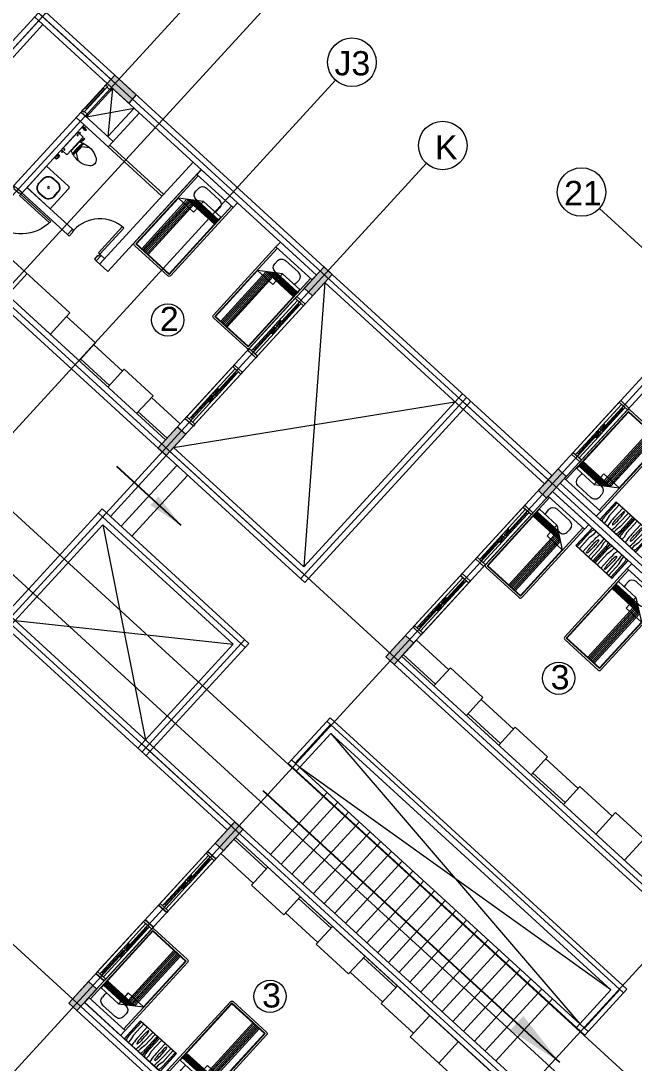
# Model space of a CAD drawing. Header units: metres. Extents: x 750 to 3116, y -341 to 1465.
# Drawn here: x 1629.59 to 1642.23, y 1074.8 to 1096.29 of the extents above; entities that cross this region are included whole.
import ezdxf
from ezdxf.enums import TextEntityAlignment as Align

# ---------------------------------------------------------------- set-up
doc = ezdxf.new("R2010")
doc.units = ezdxf.units.M
doc.linetypes.add('ACAD_ISO02W100', pattern=[15, 12, -3])
for name, color, linetype, lineweight in [('A-Door', 254, 'Continuous', 5), ('Bathroom Door', 252, 'Continuous', 5), ('Bathroom fur', 252, 'Continuous', 5), ('Centre Line', 7, 'Continuous', 13), ('Column', 50, 'Continuous', 20), ('Cutout', 153, 'Continuous', 5), ('Door', 253, 'Continuous', 5), ('Furniture', 44, 'Continuous', 5), ('GUIDE LINE', 7, 'Continuous', 5), ('Hatch', 251, 'Continuous', 5), ('Hidden line', 251, 'Continuous', 5), ('Inverted beam', 252, 'Continuous', 5), ('Railing', 190, 'Continuous', 5), ('Stiarcase', 180, 'Continuous', 5), ('Wall ext', 20, 'Continuous', 18), ('WINDOW', 33, 'Continuous', 5)]:
    doc.layers.add(name, color=color, linetype=linetype, lineweight=lineweight)
doc.layers.add('Text', color=7, linetype='Continuous')
doc.styles.get("Standard").update_dxf_attribs({"font": 'arial.ttf'})
doc.styles.add('TEXT-DET', font='simplex.shx', dxfattribs={"width": 0.7})
doc.dimstyles.new('ISO-25', dxfattribs={"dimtxt": 2, "dimasz": 2, "dimexe": 1.25, "dimexo": 0.625, "dimgap": 1.5, "dimtad": 1, "dimtxsty": 'Standard', "dimblk": 'DOT', "dimcen": 1.5, "dimadec": 0, "dimazin": 0, "dimtfac": 1, "dimtmove": 0, "dimatfit": 3, "dimfxl": 0, "dimarcsym": 0})

# ---------------------------------------------------------------- blocks, each defined once
blk = doc.blocks.new('Water Closet')
at = {"layer": 'Bathroom fur', "linetype": 'ByBlock'}
for p, q in [((1886.217, 447.662), (1886.217, 447.713)), ((1886.239, 447.713), (1886.217, 447.713)), ((1886.239, 447.608), (1886.239, 447.713)), ((1886.264, 447.23), (1886.264, 447.703)), ((1886.407, 447.713), (1886.274, 447.713)), ((1886.39, 447.724), (1886.365, 447.724)), ((1886.365, 447.724), (1886.365, 447.715)), ((1886.39, 447.715), (1886.365, 447.715)), ((1886.387, 447.744), (1886.368, 447.744)), ((1886.368, 447.744), (1886.368, 447.724)), ((1886.387, 447.744), (1886.387, 447.724)), ((1886.39, 447.724), (1886.39, 447.715)), ((1886.416, 447.23), (1886.416, 447.703)), ((1886.152, 447.554), (1886.027, 447.644)), ((1886.152, 447.379), (1886.152, 447.554)), ((1886.217, 447.662), (1886.232, 447.625)), ((1886.232, 447.625), (1886.239, 447.625)), ((1886.239, 447.666), (1886.264, 447.666)), ((1886.239, 447.608), (1886.264, 447.608)), ((1886.256, 447.343), (1886.256, 447.59)), ((1886.152, 447.379), (1886.027, 447.288)), ((1886.407, 447.22), (1886.274, 447.22)), ((1886.365, 447.208), (1886.365, 447.218)), ((1886.39, 447.218), (1886.365, 447.218)), ((1886.39, 447.208), (1886.365, 447.208)), ((1886.368, 447.189), (1886.368, 447.208)), ((1886.387, 447.189), (1886.368, 447.189)), ((1886.387, 447.189), (1886.387, 447.208)), ((1886.39, 447.208), (1886.39, 447.218))]:
    blk.add_line(p, q, dxfattribs=at)
at = {"layer": 'Bathroom fur', "linetype": 'Continuous', "lineweight": -3}
for p, q in [((1886.331, 447.871), (1886.35, 447.871)), ((1886.331, 447.851), (1886.35, 447.851)), ((1886.364, 447.861), (1886.346, 447.861)), ((1886.364, 447.861), (1886.349, 447.87)), ((1886.364, 447.861), (1886.349, 447.853)), ((1886.364, 447.861), (1886.355, 447.877)), ((1886.364, 447.861), (1886.355, 447.846)), ((1886.364, 447.861), (1886.364, 447.879)), ((1886.364, 447.861), (1886.364, 447.879)), ((1886.364, 447.861), (1886.364, 447.879)), ((1886.364, 447.861), (1886.364, 447.879)), ((1886.364, 447.861), (1886.364, 447.879)), ((1886.364, 447.861), (1886.364, 447.879)), ((1886.364, 447.861), (1886.364, 447.879)), ((1886.364, 447.861), (1886.364, 447.879)), ((1886.364, 447.861), (1886.364, 447.879)), ((1886.364, 447.861), (1886.364, 447.879)), ((1886.364, 447.861), (1886.364, 447.879)), ((1886.364, 447.861), (1886.364, 447.879)), ((1886.364, 447.861), (1886.373, 447.877)), ((1886.364, 447.861), (1886.379, 447.87)), ((1886.364, 447.861), (1886.381, 447.861)), ((1886.364, 447.861), (1886.379, 447.853)), ((1886.364, 447.861), (1886.373, 447.846)), ((1886.364, 447.861), (1886.364, 447.844)), ((1886.378, 447.871), (1886.416, 447.871)), ((1886.378, 447.851), (1886.416, 447.851)), ((1886.416, 447.851), (1886.416, 447.871))]:
    blk.add_line(p, q, dxfattribs=at)
at = {"layer": 'Bathroom fur'}
for p, q in [((1886.356, 447.031), (1886.356, 447.081)), ((1886.366, 447.031), (1886.366, 447.081)), ((1886.416, 447.106), (1886.381, 447.106)), ((1886.416, 447.096), (1886.381, 447.096)), ((1886.416, 447.016), (1886.381, 447.016)), ((1886.416, 447.006), (1886.381, 447.006))]:
    blk.add_line(p, q, dxfattribs=at)
at = {"layer": 'Bathroom fur', "linetype": 'Continuous', "lineweight": -3}
blk.add_circle((1886.364, 447.861), 0.0175, dxfattribs=at)
at = {"layer": 'Bathroom fur', "linetype": 'ByBlock'}
for centre in [(1886.378, 447.669), (1886.378, 447.264)]:
    blk.add_circle(centre, 0.0123, dxfattribs=at)
for centre, radius, start, end in [((1886.274, 447.703), 0.00987, 90, 180), ((1886.407, 447.703), 0.00987, 0, 90), ((1885.835, 447.467), 0.119, 126.3794, 233.6206), ((1886.035, 447.208), 0.446, 109.2942, 127.2549), ((1886.017, 447.095), 0.55, 64.2321, 103.6755), ((1884.672, 447.479), 1.501, 353.4552, 5.5271), ((1885.552, 447.472), 0.65, 345.9276, 13.0204), ((1886.041, 447.728), 0.451, 232.2382, 250.1051), ((1886.017, 447.838), 0.55, 256.3245, 295.7679), ((1886.274, 447.23), 0.00987, 180, 270), ((1886.407, 447.23), 0.00987, 270, 0)]:
    blk.add_arc(centre, radius, start, end, dxfattribs=at)
at = {"layer": 'Bathroom fur', "linetype": 'Continuous', "lineweight": -3}
blk.add_arc((1886.331, 447.861), 0.01, 90.002, 270, dxfattribs=at)
at = {"layer": 'Bathroom fur'}
for centre, radius, start, end in [((1886.381, 447.081), 0.025, 90, 180), ((1886.381, 447.031), 0.025, 180, 270), ((1886.381, 447.081), 0.015, 90, 180), ((1886.381, 447.031), 0.015, 180, 270)]:
    blk.add_arc(centre, radius, start, end, dxfattribs=at)
at = {"layer": 'Bathroom fur', "style": 'TEXT-DET', "width": 0.6}
blk.add_text('1', height=0.06, dxfattribs=at).set_placement((1886.394, 447.07), align=Align.MIDDLE)
blk = doc.blocks.new('Nightstand')
at = {"layer": 'Furniture'}
for p, q in [((1879.838, 464.54), (1879.838, 464.04)), ((1880.338, 464.54), (1879.838, 464.54)), ((1879.843, 464.535), (1879.843, 464.045)), ((1880.333, 464.535), (1879.843, 464.535)), ((1879.869, 464.442), (1879.871, 464.467)), ((1879.869, 464.045), (1879.869, 464.442)), ((1879.929, 464.358), (1879.951, 464.469)), ((1879.951, 464.469), (1879.951, 464.535)), ((1880.074, 464.444), (1880.068, 464.44)), ((1880.08, 464.44), (1880.074, 464.444)), ((1880.226, 464.469), (1880.226, 464.535)), ((1880.248, 464.358), (1880.226, 464.469)), ((1880.308, 464.442), (1880.305, 464.467)), ((1880.308, 464.045), (1880.308, 464.442)), ((1880.333, 464.045), (1880.333, 464.535)), ((1880.338, 464.04), (1880.338, 464.54)), ((1879.929, 464.045), (1879.929, 464.358)), ((1879.997, 464.32), (1879.991, 464.045)), ((1880.147, 464.32), (1880.147, 464.045)), ((1880.248, 464.045), (1880.248, 464.358)), ((1879.838, 464.04), (1880.338, 464.04)), ((1879.843, 464.045), (1880.333, 464.045)), ((1880.068, 464.081), (1880.074, 464.077)), ((1880.074, 464.077), (1880.08, 464.081))]:
    blk.add_line(p, q, dxfattribs=at)
for centre, radius, start, end in [((1880.021, 464.452), 0.15, 146.5657, 174.2856), ((1881.576, 464.32), 1.578, 174.0179, 180), ((1880.825, 464.399), 0.823, 170.5074, 174.0179), ((1880.197, 464.382), 0.142, 155.8434, 169.4757), ((1879.951, 464.382), 0.142, 10.5243, 24.1566), ((1879.315, 464.399), 0.828, 5.9821, 9.4446), ((1878.564, 464.32), 1.583, 0, 5.9821), ((1880.156, 464.452), 0.15, 5.7144, 33.4343), ((1880.715, 464.32), 0.664, 175.5997, 180), ((1880.715, 464.32), 0.664, 180, 184.4003), ((1880.395, 464.345), 0.343, 169.4757, 175.5997), ((1886.298, 464.381), 6.246, 181.0259, 182.4606), ((1879.753, 464.345), 0.343, 4.4003, 10.5243), ((1873.85, 464.381), 6.246, 357.5394, 358.9741), ((1879.433, 464.32), 0.664, 0, 4.4003), ((1879.433, 464.32), 0.664, 355.5997, 0), ((1880.197, 464.139), 0.142, 190.5243, 204.1566), ((1879.951, 464.139), 0.142, 335.8434, 349.4757)]:
    blk.add_arc(centre, radius, start, end, dxfattribs=at)
blk = doc.blocks.new('Bed')
at = {"layer": 'Furniture', "linetype": 'Continuous'}
for p, q in [((1878.327, 465.952), (1879.337, 465.952)), ((1878.327, 465.817), (1878.327, 465.952)), ((1879.337, 465.952), (1879.337, 465.817)), ((1879.337, 465.817), (1878.327, 465.817)), ((1878.327, 463.909), (1878.327, 465.817)), ((1878.367, 463.909), (1878.367, 465.817)), ((1878.642, 465.742), (1879.002, 465.742)), ((1879.297, 465.817), (1879.297, 463.909)), ((1879.337, 465.817), (1879.337, 463.909)), ((1878.525, 465.544), (1878.525, 465.624)), ((1879.12, 465.624), (1879.12, 465.544)), ((1878.377, 465.499), (1878.862, 465.499)), ((1878.377, 463.919), (1878.377, 465.499)), ((1878.962, 465.429), (1878.377, 465.429)), ((1878.992, 465.407), (1878.377, 465.407)), ((1879.022, 465.386), (1878.377, 465.386)), ((1879.052, 465.365), (1878.377, 465.365)), ((1879.082, 465.344), (1878.377, 465.344)), ((1879.112, 465.323), (1878.377, 465.323)), ((1879.142, 465.302), (1878.377, 465.302)), ((1878.862, 465.499), (1879.287, 465.199)), ((1878.862, 465.199), (1878.862, 465.499)), ((1878.962, 463.919), (1878.962, 465.429)), ((1879.002, 465.427), (1878.965, 465.427)), ((1878.992, 463.919), (1878.992, 465.407)), ((1879.022, 463.919), (1879.022, 465.386)), ((1879.052, 463.919), (1879.052, 465.365)), ((1879.082, 463.919), (1879.082, 465.344)), ((1879.112, 463.919), (1879.112, 465.323)), ((1879.142, 463.919), (1879.142, 465.302)), ((1879.287, 465.199), (1878.862, 465.199)), ((1879.287, 465.199), (1879.287, 463.919)), ((1879.297, 463.909), (1878.367, 463.909)), ((1879.297, 463.869), (1878.367, 463.869)), ((1879.287, 463.919), (1878.377, 463.919))]:
    blk.add_line(p, q, dxfattribs=at)
for centre, radius, start, end in [((1878.642, 465.624), 0.117, 90, 180), ((1879.002, 465.624), 0.117, 360, 90), ((1878.642, 465.544), 0.117, 180.0006, 202.5189), ((1879.002, 465.544), 0.117, 270, 0), ((1878.367, 463.909), 0.04, 180, 270), ((1879.297, 463.909), 0.04, 270, 0)]:
    blk.add_arc(centre, radius, start, end, dxfattribs=at)
blk = doc.blocks.new('Wash bashin')
at = {"layer": 'Bathroom fur', "ltscale": 0.35}
for p, q in [((1884.067, 437.333), (1884.067, 437.883)), ((1884.117, 437.933), (1884.717, 437.933)), ((1884.717, 437.333), (1884.717, 437.933)), ((1884.067, 437.333), (1884.717, 437.333))]:
    blk.add_line(p, q, dxfattribs=at)
at = {"layer": 'Bathroom fur'}
for p, q in [((1884.327, 437.838), (1884.447, 437.838)), ((1884.327, 437.83), (1884.447, 437.83)), ((1884.177, 437.568), (1884.177, 437.688)), ((1884.185, 437.568), (1884.185, 437.688)), ((1884.589, 437.688), (1884.589, 437.568)), ((1884.597, 437.688), (1884.597, 437.568)), ((1884.447, 437.426), (1884.327, 437.426)), ((1884.447, 437.418), (1884.327, 437.418))]:
    blk.add_line(p, q, dxfattribs=at)
blk.add_circle((1884.392, 437.633), 0.0225, dxfattribs=at)
at = {"layer": 'Bathroom fur', "ltscale": 0.35}
blk.add_arc((1884.117, 437.883), 0.05, 90, 180, dxfattribs=at)
at = {"layer": 'Bathroom fur'}
for centre, radius, start, end in [((1884.327, 437.688), 0.15, 90, 180), ((1884.327, 437.688), 0.142, 90, 180), ((1884.447, 437.688), 0.15, 0, 90), ((1884.447, 437.688), 0.142, 0, 90), ((1884.327, 437.568), 0.15, 180, 270), ((1884.327, 437.568), 0.142, 180, 270), ((1884.447, 437.568), 0.15, 270, 0), ((1884.447, 437.568), 0.142, 270, 0)]:
    blk.add_arc(centre, radius, start, end, dxfattribs=at)
blk = doc.blocks.new('Door 900')
at = {"layer": 'A-Door'}
for points in [[(29934124, 12198491), (29934164, 12198491), (29934164, 12198476), (29934239, 12198476), (29934314, 12198476), (29934314, 12198491), (29934354, 12198491), (29934354, 12198524), (29934239, 12198524), (29934124, 12198524)], [(29934164, 12197672), (29934314, 12197672), (29934314, 12197658), (29934354, 12197658), (29934354, 12197624), (29934239, 12197624), (29934124, 12197624), (29934124, 12197658), (29934164, 12197658)]]:
    blk.add_lwpolyline(points, close=True, dxfattribs=at)
blk.add_lwpolyline([(29935187, 12197658), (29934354, 12197658), (29934354, 12197698), (29935185, 12197698)], dxfattribs=at)
blk.add_arc((29934327, 12197631), 860, 1.7769, 88.2024, dxfattribs=at)
blk = doc.blocks.new('Door1')
at = {"layer": 'Bathroom Door'}
for p, q in [((1900.586, 444.886), (1899.856, 444.886)), ((1900.586, 444.846), (1899.857, 444.846))]:
    blk.add_line(p, q, dxfattribs=at)
for points in [[(1900.736, 444.921), (1900.586, 444.921), (1900.586, 444.886), (1900.636, 444.886), (1900.636, 444.871), (1900.736, 444.871), (1900.736, 444.921)], [(1900.586, 444.886), (1900.586, 444.846)], [(1900.736, 444.121), (1900.586, 444.121), (1900.586, 444.156), (1900.636, 444.156), (1900.636, 444.171), (1900.736, 444.171), (1900.736, 444.121)]]:
    blk.add_lwpolyline(points, dxfattribs=at)
blk.add_arc((1900.586, 444.886), 0.73, 180, 270, dxfattribs=at)
blk = doc.blocks.new('WINODO1')
at = {"layer": 'WINDOW', "linetype": 'Continuous'}
for p, q in [((2471212540, 936769700), (2471212491, 936769700)), ((2471212491, 936769700), (2471212491, 936769470)), ((2471212540, 936769700), (2471212540, 936769470)), ((2471213991, 936769700), (2471213943, 936769700)), ((2471213943, 936769700), (2471213943, 936769470)), ((2471213991, 936769700), (2471213991, 936769470)), ((2471212540, 936769470), (2471212491, 936769470)), ((2471213991, 936769470), (2471213943, 936769470))]:
    blk.add_line(p, q, dxfattribs=at)
at = {"layer": 'WINDOW'}
for p, q in [((2471212540, 936769700), (2471213943, 936769700)), ((2471212588, 936769633), (2471213217, 936769633)), ((2471213241, 936769633), (2471213943, 936769633)), ((2471213290, 936769609), (2471213394, 936769609)), ((2471213241, 936769537), (2471212540, 936769537)), ((2471212540, 936769470), (2471213943, 936769470)), ((2471212588, 936769585), (2471213217, 936769585)), ((2471213193, 936769561), (2471213089, 936769561)), ((2471213266, 936769585), (2471213895, 936769585)), ((2471213266, 936769537), (2471213895, 936769537))]:
    blk.add_line(p, q, dxfattribs=at)
at = {"layer": 'WINDOW', "color": 4}
blk.add_line((2471212588, 936769609), (2471213217, 936769609), dxfattribs=at)
at = {"layer": 'WINDOW', "color": 4, "true_color": 0x1fffff}
blk.add_line((2471213266, 936769561), (2471213895, 936769561), dxfattribs=at)
at = {"layer": 'WINDOW'}
for points in [[(2471212540, 936769585), (2471212588, 936769585), (2471212588, 936769633), (2471212540, 936769633)], [(2471213217, 936769585), (2471213266, 936769585), (2471213266, 936769633), (2471213217, 936769633)], [(2471213406, 936769609), (2471213394, 936769616), (2471213394, 936769602)], [(2471213076, 936769561), (2471213089, 936769568), (2471213089, 936769554)], [(2471213217, 936769537), (2471213266, 936769537), (2471213266, 936769585), (2471213217, 936769585)], [(2471213895, 936769537), (2471213943, 936769537), (2471213943, 936769585), (2471213895, 936769585)]]:
    blk.add_lwpolyline(points, close=True, dxfattribs=at)
blk = doc.blocks.new('_Dot')
at = {"color": 0, "linetype": 'ByBlock', "lineweight": -2}
blk.add_line((-0.5, 0), (-1, 0), dxfattribs=at)
at = {"color": 0, "linetype": 'ByBlock', "const_width": 0.5}
blk.add_lwpolyline([(-0.25, 0, 1), (0.25, 0, 1)], format="xyb", close=True, dxfattribs=at)
blk = doc.blocks.new('700mm Door')
at = {"layer": 'Door'}
for points in [[(11493508.327, 4446107.926), (11493508.287, 4446107.926), (11493508.287, 4446107.776), (11493508.344, 4446107.776), (11493508.344, 4446107.868), (11493508.344, 4446107.88), (11493508.327, 4446107.88)], [(11493508.327, 4446107.88), (11493508.413, 4446107.88), (11493508.413, 4446107.926), (11493508.327, 4446107.926)], [(11493508.413, 4446107.891), (11493508.961, 4446107.891), (11493508.961, 4446107.914), (11493508.413, 4446107.914)], [(11493509.047, 4446107.88), (11493508.961, 4446107.88), (11493508.961, 4446107.926), (11493509.047, 4446107.926)], [(11493509.047, 4446107.926), (11493509.047, 4446107.88), (11493509.03, 4446107.88), (11493509.03, 4446107.868), (11493509.03, 4446107.776), (11493509.087, 4446107.776), (11493509.087, 4446107.926)]]:
    blk.add_lwpolyline(points, close=True, dxfattribs=at)
at = {"layer": 'Door', "color": 1}
blk.add_lwpolyline([(11493508.413, 4446107.88), (11493508.961, 4446107.88), (11493508.961, 4446107.926), (11493508.413, 4446107.926)], close=True, dxfattribs=at)

msp = doc.modelspace()

# ---------------------------------------------------------------- hatches: boundary and pattern name
at = {"layer": 'Hatch', "transparency": 33554687}
h = msp.add_hatch(color=256, dxfattribs=at)
h.dxf.hatch_style = 1
h.paths.add_polyline_path([(1646.175, 1069.127), (1646.005, 1069.283), (1645.846, 1069.109), (1645.755, 1069.01), (1645.6, 1068.84), (1645.769, 1068.685)])
h.paths.add_polyline_path([(1649.318, 1072.559), (1649.149, 1072.715), (1648.743, 1072.272), (1648.913, 1072.117)])
h.paths.add_polyline_path([(1652.587, 1076.128), (1652.417, 1076.283), (1652.384, 1076.246), (1652.292, 1076.147), (1652.012, 1075.841), (1652.182, 1075.685)])
h.paths.add_polyline_path([(1655.856, 1079.696), (1655.686, 1079.852), (1655.281, 1079.409), (1655.45, 1079.254)])
h.paths.add_polyline_path([(1659.124, 1083.265), (1658.955, 1083.42), (1658.549, 1082.978), (1658.719, 1082.823)])
h.paths.add_polyline_path([(1661.826, 1087.102), (1661.67, 1086.933), (1662.113, 1086.527), (1662.268, 1086.697)])
h.paths.add_polyline_path([(1657.785, 1090.804), (1657.629, 1090.634), (1658.072, 1090.229), (1658.227, 1090.399)])
h.paths.add_polyline_path([(1654.516, 1087.235), (1654.361, 1087.066), (1654.471, 1086.964), (1654.803, 1086.66), (1654.958, 1086.83)])
h.paths.add_polyline_path([(1652.746, 1088.856), (1652.591, 1088.687), (1653.033, 1088.281), (1653.189, 1088.451)])
h.paths.add_polyline_path([(1651.542, 1083.648), (1651.372, 1083.803), (1650.967, 1083.361), (1651.137, 1083.205)])
h.paths.add_polyline_path([(1650.045, 1085.019), (1649.875, 1085.174), (1649.47, 1084.732), (1649.64, 1084.577)])
h.paths.add_polyline_path([(1647.979, 1080.098), (1647.823, 1079.929), (1647.934, 1079.827), (1648.266, 1079.523), (1648.421, 1079.693)])
h.paths.add_polyline_path([(1646.541, 1081.415), (1646.209, 1081.719), (1646.053, 1081.55), (1646.496, 1081.144), (1646.651, 1081.314)])
h.paths.add_polyline_path([(1645.004, 1076.511), (1644.835, 1076.666), (1644.43, 1076.224), (1644.599, 1076.068)])
h.paths.add_polyline_path([(1643.632, 1078.018), (1643.463, 1078.174), (1643.058, 1077.731), (1643.227, 1077.576)])
h.paths.add_polyline_path([(1641.441, 1072.961), (1641.286, 1072.792), (1641.728, 1072.386), (1641.884, 1072.556)])
h.paths.add_polyline_path([(1640.114, 1074.177), (1639.944, 1074.332), (1639.539, 1073.89), (1639.709, 1073.734)])
h.paths.add_polyline_path([(1636.735, 1070.71), (1636.403, 1071.014), (1636.247, 1070.844), (1636.69, 1070.439), (1636.845, 1070.608)])
h.paths.add_polyline_path([(1631.152, 1076.325), (1630.982, 1076.481), (1630.577, 1076.038), (1630.746, 1075.883)])
h.paths.add_polyline_path([(1634.17, 1079.621), (1634.001, 1079.776), (1633.595, 1079.334), (1633.765, 1079.179)])
h.paths.add_polyline_path([(1637.689, 1083.462), (1637.519, 1083.618), (1637.114, 1083.175), (1637.284, 1083.02)])
h.paths.add_polyline_path([(1640.833, 1086.895), (1640.663, 1087.05), (1640.258, 1086.607), (1640.427, 1086.452), (1640.461, 1086.489), (1640.552, 1086.589)])
h.paths.add_polyline_path([(1644.101, 1090.463), (1643.932, 1090.618), (1643.527, 1090.176), (1643.696, 1090.021)])
h.paths.add_polyline_path([(1646.999, 1093.626), (1647.09, 1093.726), (1647.245, 1093.895), (1647.076, 1094.051), (1646.67, 1093.608), (1646.84, 1093.453)])
h.paths.add_polyline_path([(1636.008, 1091.063), (1635.839, 1091.218), (1635.433, 1090.776), (1635.603, 1090.62)])
h.paths.add_polyline_path([(1631.525, 1095.17), (1631.369, 1095), (1631.48, 1094.899), (1631.812, 1094.595), (1631.967, 1094.764)])
h.paths.add_polyline_path([(1628.676, 1091.718), (1628.506, 1091.874), (1628.101, 1091.431), (1628.27, 1091.276)])
h.paths.add_polyline_path([(1632.989, 1087.767), (1632.82, 1087.922), (1632.415, 1087.48), (1632.584, 1087.325)])
h.paths.add_polyline_path([(1629.471, 1083.926), (1629.301, 1084.081), (1628.896, 1083.639), (1629.066, 1083.483)])
h.paths.add_polyline_path([(1624.987, 1088.032), (1624.832, 1087.863), (1625.274, 1087.458), (1625.43, 1087.627)])
h.paths.add_polyline_path([(1626.327, 1080.494), (1626.157, 1080.649), (1626.124, 1080.612), (1626.032, 1080.513), (1625.752, 1080.207), (1625.922, 1080.051)])
h.paths.add_polyline_path([(1621.719, 1084.464), (1621.563, 1084.294), (1621.674, 1084.193), (1622.006, 1083.889), (1622.161, 1084.059)])
h.paths.add_polyline_path([(1619.949, 1086.085), (1619.794, 1085.915), (1620.236, 1085.51), (1620.391, 1085.68), (1620.281, 1085.781)])
h.paths.add_polyline_path([(1623.218, 1089.654), (1623.062, 1089.484), (1623.505, 1089.079), (1623.66, 1089.248)])
h.paths.add_polyline_path([(1626.486, 1093.222), (1626.331, 1093.052), (1626.773, 1092.647), (1626.929, 1092.817)])
h.paths.add_polyline_path([(1622.117, 1097.224), (1621.962, 1097.055), (1622.404, 1096.649), (1622.56, 1096.819)])
h.paths.add_polyline_path([(1619.143, 1093.637), (1618.973, 1093.792), (1618.568, 1093.35), (1618.738, 1093.194)])
h.paths.add_polyline_path([(1615.874, 1090.068), (1615.705, 1090.223), (1615.299, 1089.781), (1615.469, 1089.626)])
h.paths.add_polyline_path([(1612.731, 1086.636), (1612.561, 1086.791), (1612.156, 1086.349), (1612.325, 1086.194)])
h.paths.add_polyline_path([(1617.373, 1082.384), (1617.203, 1082.539), (1616.798, 1082.097), (1616.967, 1081.942)])
h.paths.add_polyline_path([(1618.745, 1080.876), (1618.575, 1081.032), (1618.17, 1080.589), (1618.339, 1080.434)])
h.paths.add_polyline_path([(1623.058, 1076.925), (1622.889, 1077.08), (1622.483, 1076.638), (1622.653, 1076.483)])
h.paths.add_polyline_path([(1619.915, 1073.493), (1619.745, 1073.648), (1619.34, 1073.206), (1619.509, 1073.051)])
h.paths.add_polyline_path([(1615.181, 1077.327), (1615.026, 1077.157), (1615.468, 1076.752), (1615.624, 1076.922)])
h.paths.add_polyline_path([(1613.411, 1078.948), (1613.256, 1078.778), (1613.699, 1078.373), (1613.854, 1078.543)])
h.paths.add_polyline_path([(1609.042, 1082.95), (1608.887, 1082.78), (1609.329, 1082.375), (1609.485, 1082.545)])
h.paths.add_polyline_path([(1610.143, 1075.379), (1609.987, 1075.21), (1610.43, 1074.805), (1610.585, 1074.974)])
h.paths.add_polyline_path([(1607.566, 1071.678), (1607.397, 1071.834), (1606.992, 1071.391), (1607.161, 1071.236)])
h.paths.add_polyline_path([(1602.924, 1075.93), (1602.755, 1076.086), (1602.35, 1075.643), (1602.519, 1075.488)])
h.paths.add_polyline_path([(1604.823, 1087.317), (1604.653, 1087.472), (1604.495, 1087.299), (1604.403, 1087.199), (1604.248, 1087.03), (1604.418, 1086.874)])
h.paths.add_polyline_path([(1607.842, 1090.612), (1607.672, 1090.768), (1607.267, 1090.325), (1607.436, 1090.17)])
h.paths.add_polyline_path([(1603.528, 1094.564), (1603.358, 1094.719), (1602.953, 1094.277), (1603.123, 1094.121)])
h.paths.add_polyline_path([(1600.09, 1091.151), (1599.934, 1090.981), (1600.377, 1090.576), (1600.532, 1090.745)])
h.paths.add_polyline_path([(1602.031, 1095.935), (1601.861, 1096.09), (1601.456, 1095.648), (1601.626, 1095.492)])
h.paths.add_polyline_path([(1596.087, 1101.379), (1595.918, 1101.534), (1595.513, 1101.092), (1595.682, 1100.937)])
h.paths.add_polyline_path([(1592.944, 1097.947), (1592.774, 1098.102), (1592.369, 1097.66), (1592.538, 1097.504)])
h.paths.add_polyline_path([(1598.32, 1092.772), (1598.164, 1092.602), (1598.607, 1092.197), (1598.762, 1092.366)])
h.paths.add_polyline_path([(1595.619, 1088.934), (1595.449, 1089.09), (1595.044, 1088.647), (1595.213, 1088.492)])
h.paths.add_polyline_path([(1589.675, 1094.378), (1589.505, 1094.534), (1589.1, 1094.091), (1589.27, 1093.936)])
h.paths.add_polyline_path([(1586.406, 1090.81), (1586.237, 1090.965), (1585.831, 1090.523), (1586.001, 1090.367)])
h.paths.add_polyline_path([(1592.225, 1085.229), (1591.782, 1085.635), (1591.627, 1085.465), (1592.07, 1085.06)])
h.paths.add_polyline_path([(1593.995, 1083.608), (1593.552, 1084.013), (1593.397, 1083.844), (1593.839, 1083.439)])
h.paths.add_polyline_path([(1596.821, 1087.582), (1596.666, 1087.412), (1597.108, 1087.007), (1597.263, 1087.177)])
h.paths.add_polyline_path([(1601.304, 1083.475), (1601.135, 1083.631), (1600.729, 1083.188), (1600.899, 1083.033)])
h.paths.add_polyline_path([(1598.161, 1080.043), (1597.991, 1080.199), (1597.586, 1079.756), (1597.755, 1079.601)])
h.paths.add_polyline_path([(1594.892, 1076.475), (1594.722, 1076.63), (1594.317, 1076.188), (1594.487, 1076.032)])
h.paths.add_polyline_path([(1590.578, 1080.426), (1590.408, 1080.581), (1590.003, 1080.139), (1590.173, 1079.984)])
h.paths.add_polyline_path([(1589.081, 1081.797), (1588.912, 1081.953), (1588.506, 1081.51), (1588.676, 1081.355)])
h.paths.add_polyline_path([(1583.138, 1087.241), (1582.968, 1087.397), (1582.563, 1086.954), (1582.732, 1086.799)])
h.paths.add_polyline_path([(1579.869, 1083.673), (1579.699, 1083.828), (1579.294, 1083.386), (1579.464, 1083.23)])
h.paths.add_polyline_path([(1585.245, 1078.497), (1585.09, 1078.328), (1585.532, 1077.923), (1585.687, 1078.092)])
h.paths.add_polyline_path([(1587.015, 1076.876), (1586.859, 1076.707), (1587.302, 1076.302), (1587.457, 1076.471)])
h.paths.add_polyline_path([(1582.669, 1074.797), (1582.499, 1074.952), (1582.094, 1074.509), (1582.263, 1074.354)])
h.paths.add_polyline_path([(1576.725, 1080.241), (1576.556, 1080.396), (1576.15, 1079.954), (1576.32, 1079.798)])
h.paths.add_polyline_path([(1591.748, 1073.043), (1591.579, 1073.198), (1591.42, 1073.025), (1591.329, 1072.925), (1591.173, 1072.755), (1591.343, 1072.6)])
h.paths.add_polyline_path([(1561.743, 1075.008), (1561.574, 1075.163), (1561.169, 1074.72), (1561.339, 1074.565)])
h.paths.add_polyline_path([(1566.286, 1079.98), (1566.116, 1080.135), (1565.712, 1079.692), (1565.882, 1079.537)])
h.paths.add_polyline_path([(1570.833, 1084.956), (1570.663, 1085.111), (1570.258, 1084.668), (1570.428, 1084.513)])
h.paths.add_polyline_path([(1575.254, 1089.795), (1574.811, 1090.2), (1574.656, 1090.03), (1575.099, 1089.625)])
h.paths.add_polyline_path([(1579.283, 1095.094), (1579.128, 1094.925), (1579.571, 1094.52), (1579.726, 1094.69)])
h.paths.add_polyline_path([(1568.934, 1095.82), (1568.764, 1095.975), (1568.36, 1095.533), (1568.529, 1095.377)])
h.paths.add_polyline_path([(1564.388, 1090.845), (1564.218, 1091), (1563.813, 1090.557), (1563.983, 1090.402)])
h.paths.add_polyline_path([(1559.841, 1085.869), (1559.672, 1086.024), (1559.267, 1085.581), (1559.437, 1085.426)])
h.paths.add_polyline_path([(1557.524, 1083.333), (1557.211, 1083.62), (1557.211, 1083.62), (1557.196, 1083.633), (1557.081, 1083.738), (1556.926, 1083.568), (1557.369, 1083.163)])
h.paths.add_polyline_path([(1555.295, 1080.893), (1555.125, 1081.048), (1554.721, 1080.605), (1554.89, 1080.45)])
h.paths.add_polyline_path([(1552.096, 1088.293), (1551.941, 1088.123), (1551.941, 1088.123), (1552.384, 1087.718), (1552.539, 1087.888)])
h.paths.add_polyline_path([(1554.583, 1090.674), (1554.413, 1090.829), (1554.008, 1090.386), (1554.178, 1090.231)])
h.paths.add_polyline_path([(1559.129, 1095.649), (1558.959, 1095.805), (1558.555, 1095.362), (1558.724, 1095.206)])
h.paths.add_polyline_path([(1563.675, 1100.625), (1563.506, 1100.78), (1563.101, 1100.337), (1563.271, 1100.182)])
h.paths.add_polyline_path([(1567.853, 1105.538), (1567.698, 1105.368), (1568.141, 1104.964), (1568.296, 1105.134)])

# ---------------------------------------------------------------- linework, layer by layer
at = {"layer": 'Bathroom fur'}
for p, q in [((1631.425, 1093.728), (1632.531, 1092.715)), ((1631.391, 1093.692), (1632.498, 1092.678))]:
    msp.add_line(p, q, dxfattribs=at)
at = {"layer": 'Centre Line', "color": 30, "true_color": 0xf26722}
for p, q in [((1654.597, 1073.88), (1623.096, 1102.734)), ((1652.455, 1099.754), (1628.635, 1073.748)), ((1651.328, 1070.312), (1619.827, 1099.166)), ((1632.139, 1098.675), (1605.05, 1069.101)), ((1633.636, 1097.304), (1606.547, 1067.73)), ((1649.228, 1068.019), (1617.727, 1096.873)), ((1634.543, 1096.473), (1607.454, 1066.9)), ((1648.059, 1066.743), (1616.559, 1095.597)), ((1636.077, 1095.068), (1608.988, 1065.495)), ((1658.399, 1094.309), (1634.579, 1068.304)), ((1637.95, 1093.353), (1610.861, 1063.779)), ((1657.865, 1077.449), (1641.517, 1092.424)), ((1644.79, 1063.175), (1629.18, 1077.474))]:
    msp.add_line(p, q, dxfattribs=at)
at = {"layer": 'Centre Line', "color": 3, "true_color": 0x1fff1f}
msp.add_lwpolyline([(1560.568, 1110.589), (1582.572, 1090.434), (1588.732, 1097.158), (1612.323, 1075.549), (1624.767, 1089.135), (1647.479, 1068.331)], dxfattribs=at)
at = {"layer": 'Centre Line', "color": 30, "true_color": 0xf26722}
for centre in [(1636.414, 1095.437), (1638.287, 1093.721), (1641.148, 1092.761)]:
    msp.add_circle(centre, 0.5, dxfattribs=at)
at = {"layer": 'Column'}
for points in [[(1631.812, 1094.595), (1631.369, 1095), (1631.525, 1095.17), (1631.967, 1094.764), (1631.812, 1094.595)], [(1635.433, 1090.776), (1635.839, 1091.218), (1636.008, 1091.063), (1635.603, 1090.62), (1635.433, 1090.776)], [(1632.415, 1087.48), (1632.82, 1087.922), (1632.989, 1087.767), (1632.584, 1087.325), (1632.415, 1087.48)], [(1640.258, 1086.607), (1640.663, 1087.05), (1640.833, 1086.895), (1640.427, 1086.452), (1640.258, 1086.607)], [(1637.114, 1083.175), (1637.519, 1083.618), (1637.689, 1083.462), (1637.284, 1083.02), (1637.114, 1083.175)], [(1633.595, 1079.334), (1634.001, 1079.776), (1634.17, 1079.621), (1633.765, 1079.179), (1633.595, 1079.334)], [(1630.577, 1076.038), (1630.982, 1076.481), (1631.152, 1076.325), (1630.746, 1075.883), (1630.577, 1076.038)]]:
    msp.add_lwpolyline(points, dxfattribs=at)
at = {"layer": 'Cutout'}
for p, q in [((1631.48, 1094.899), (1631.382, 1093.903)), ((1630.94, 1094.309), (1631.922, 1094.493)), ((1635.853, 1090.893), (1635.426, 1085.034)), ((1632.739, 1087.494), (1638.539, 1088.432)), ((1631.281, 1085.901), (1632.157, 1081.465)), ((1629.471, 1083.926), (1633.967, 1083.441)), ((1635.98, 1081.597), (1641.113, 1075.608)), ((1641.754, 1076.308), (1635.339, 1080.897))]:
    msp.add_line(p, q, dxfattribs=at)
at = {"layer": 'Furniture'}
msp.add_line((1628.831, 1091.888), (1630.601, 1090.267), dxfattribs=at)
for points in [[(1632.57, 1087.65), (1628.426, 1091.446), (1628.831, 1091.888)], [(1629.716, 1091.078), (1629.311, 1090.635)], [(1630.601, 1090.267), (1630.195, 1089.825)], [(1630.533, 1090.193), (1631.127, 1089.65), (1630.789, 1089.281)], [(1631.093, 1089.613), (1631.687, 1089.069)], [(1630.789, 1089.281), (1630.823, 1089.318), (1631.416, 1088.774)], [(1631.383, 1088.737), (1631.72, 1089.106), (1632.314, 1088.562), (1631.976, 1088.193)], [(1632.28, 1088.525), (1632.874, 1087.981), (1632.57, 1087.65)], [(1632.01, 1088.23), (1632.604, 1087.687)], [(1638.41, 1082.91), (1637.743, 1083.521), (1637.439, 1083.19), (1643.213, 1077.901)], [(1638.14, 1082.615), (1637.473, 1083.226), (1637.439, 1083.19)], [(1638.774, 1081.967), (1639.111, 1082.336), (1638.444, 1082.947), (1638.106, 1082.578)], [(1639.745, 1081.688), (1639.078, 1082.299)], [(1639.475, 1081.393), (1638.808, 1082.004)], [(1640.108, 1080.744), (1640.446, 1081.113), (1639.779, 1081.724), (1639.441, 1081.356)], [(1641.08, 1080.465), (1640.412, 1081.076)], [(1640.81, 1080.17), (1640.142, 1080.781), (1640.108, 1080.744)], [(1641.781, 1079.891), (1641.114, 1080.502), (1640.776, 1080.133)], [(1641.443, 1079.522), (1641.848, 1079.964), (1643.618, 1078.343)], [(1634.378, 1078.508), (1633.711, 1079.12), (1634.015, 1079.451), (1639.789, 1074.163)], [(1634.682, 1078.84), (1634.649, 1078.803), (1633.981, 1079.415), (1634.015, 1079.451)], [(1642.033, 1078.982), (1642.438, 1079.424)], [(1635.35, 1078.229), (1635.012, 1077.86), (1634.345, 1078.471), (1634.682, 1078.84)], [(1635.983, 1077.581), (1635.316, 1078.192)], [(1635.713, 1077.286), (1635.046, 1077.897)], [(1636.684, 1077.006), (1636.347, 1076.638), (1635.679, 1077.249), (1636.017, 1077.618)], [(1637.318, 1076.358), (1636.651, 1076.969)], [(1637.048, 1076.063), (1636.38, 1076.674)], [(1637.681, 1075.415), (1637.014, 1076.026), (1637.352, 1076.395)], [(1638.019, 1075.784), (1637.614, 1075.341), (1639.384, 1073.72)], [(1638.609, 1075.243), (1638.204, 1074.801)]]:
    msp.add_lwpolyline(points, dxfattribs=at)
at = {"layer": 'GUIDE LINE'}
for centre in [(1632.618, 1090.122), (1640.676, 1082.736), (1634.726, 1076.176)]:
    msp.add_circle(centre, 0.333, dxfattribs=at)
at = {"layer": 'Hidden line'}
for p, q in [((1630.829, 1094.41), (1631.369, 1095)), ((1630.94, 1094.309), (1631.48, 1094.899))]:
    msp.add_line(p, q, dxfattribs=at)
at = {"layer": 'Inverted beam'}
for p, q in [((1628.13, 1094.469), (1630.028, 1096.541)), ((1630.028, 1096.541), (1631.525, 1095.17)), ((1629.872, 1096.371), (1631.369, 1095)), ((1628.145, 1094.144), (1630.042, 1096.216)), ((1631.436, 1086.071), (1632.739, 1087.494)), ((1631.657, 1085.868), (1632.805, 1087.122)), ((1631.878, 1085.666), (1633.027, 1086.919)), ((1634.001, 1079.776), (1629.301, 1084.081))]:
    msp.add_line(p, q, dxfattribs=at)
for points in [[(1636.008, 1091.063), (1640.538, 1086.913), (1640.383, 1086.744), (1635.853, 1090.893), (1636.008, 1091.063)], [(1638.695, 1088.602), (1635.426, 1085.034), (1632.739, 1087.494)], [(1632.584, 1087.325), (1635.44, 1084.709), (1638.864, 1088.447)], [(1629.301, 1084.081), (1631.266, 1086.226), (1634.292, 1083.455), (1632.171, 1081.14)], [(1631.281, 1085.901), (1629.315, 1083.756), (1633.845, 1079.607), (1634.001, 1079.776)], [(1632.002, 1081.295), (1633.967, 1083.441), (1631.281, 1085.901)], [(1635.102, 1080.978), (1635.271, 1080.823), (1635.98, 1081.597), (1641.754, 1076.308), (1641.045, 1075.534), (1641.215, 1075.379), (1642.079, 1076.322), (1635.966, 1081.922), (1635.102, 1080.978)]]:
    msp.add_lwpolyline(points, dxfattribs=at)
at = {"layer": 'Railing'}
for p, q in [((1628.06, 1094.222), (1630.113, 1096.463)), ((1629.95, 1096.456), (1631.447, 1095.085)), ((1638.779, 1088.524), (1635.355, 1084.786)), ((1640.46, 1086.829), (1638.617, 1088.517)), ((1632.662, 1087.409), (1635.518, 1084.793)), ((1629.386, 1084.003), (1631.351, 1086.149)), ((1634.214, 1083.37), (1631.189, 1086.142)), ((1632.087, 1081.218), (1634.207, 1083.533)), ((1635.102, 1080.978), (1635.966, 1081.922)), ((1642.079, 1076.322), (1635.966, 1081.922)), ((1635.243, 1080.985), (1635.972, 1081.78)), ((1642.011, 1076.249), (1635.898, 1081.848)), ((1633.923, 1079.692), (1632.08, 1081.38)), ((1635.169, 1081.052), (1641.282, 1075.453)), ((1635.102, 1080.978), (1641.215, 1075.379)), ((1641.209, 1075.52), (1641.938, 1076.316)), ((1641.215, 1075.379), (1642.079, 1076.322))]:
    msp.add_line(p, q, dxfattribs=at)
at = {"layer": 'Stiarcase'}
for p, q in [((1635.903, 1080.38), (1634.734, 1079.104)), ((1636.124, 1080.177), (1634.956, 1078.902)), ((1636.345, 1079.975), (1635.177, 1078.699)), ((1636.567, 1079.772), (1635.398, 1078.496)), ((1636.788, 1079.57), (1635.619, 1078.294)), ((1637.009, 1079.367), (1635.841, 1078.091)), ((1637.23, 1079.164), (1636.062, 1077.889)), ((1637.452, 1078.962), (1636.283, 1077.686)), ((1637.673, 1078.759), (1636.504, 1077.483)), ((1637.894, 1078.556), (1636.725, 1077.281)), ((1638.115, 1078.354), (1636.947, 1077.078))]:
    msp.add_line(p, q, dxfattribs=at)
at = {"layer": 'Stiarcase', "ltscale": 40}
msp.add_line((1638.336, 1078.151), (1637.168, 1076.875), dxfattribs=at)
at = {"layer": 'Stiarcase', "linetype": 'ACAD_ISO02W100', "ltscale": 40}
for p, q in [((1638.558, 1077.948), (1637.389, 1076.673)), ((1638.779, 1077.746), (1637.61, 1076.47)), ((1639, 1077.543), (1637.832, 1076.267)), ((1639.221, 1077.341), (1638.053, 1076.065)), ((1639.443, 1077.138), (1638.274, 1075.862)), ((1639.664, 1076.935), (1638.495, 1075.66)), ((1639.885, 1076.733), (1638.716, 1075.457)), ((1640.106, 1076.53), (1638.938, 1075.254)), ((1640.327, 1076.327), (1639.159, 1075.052)), ((1640.549, 1076.125), (1639.38, 1074.849))]:
    msp.add_line(p, q, dxfattribs=at)
at = {"layer": 'Wall ext'}
for p, q in [((1631.369, 1095), (1631.525, 1095.17)), ((1631.525, 1095.17), (1636.008, 1091.063)), ((1631.369, 1095), (1635.683, 1091.049)), ((1629.444, 1092.898), (1630.829, 1094.41)), ((1631.493, 1093.802), (1630.829, 1094.41)), ((1631.922, 1094.493), (1631.382, 1093.903)), ((1632.033, 1094.392), (1631.391, 1093.692)), ((1631.391, 1093.692), (1630.728, 1094.299)), ((1630.897, 1094.144), (1629.614, 1092.743)), ((1647.076, 1094.051), (1637.114, 1083.175)), ((1633.139, 1093.379), (1631.214, 1091.277)), ((1633.309, 1093.224), (1631.384, 1091.122)), ((1630.55, 1091.885), (1629.444, 1092.898)), ((1630.652, 1091.996), (1629.715, 1092.854)), ((1630.652, 1091.996), (1630.55, 1091.885)), ((1628.101, 1091.431), (1632.584, 1087.325)), ((1632.57, 1087.65), (1628.426, 1091.446)), ((1631.242, 1091.455), (1631.14, 1091.345)), ((1631.315, 1091.388), (1631.242, 1091.455)), ((1631.384, 1091.122), (1631.14, 1091.345)), ((1635.683, 1091.049), (1632.57, 1087.65)), ((1636.008, 1091.063), (1632.584, 1087.325)), ((1635.278, 1090.606), (1635.448, 1090.451)), ((1640.708, 1086.758), (1643.821, 1090.157)), ((1634.265, 1089.5), (1634.434, 1089.345)), ((1633.988, 1089.198), (1634.158, 1089.043)), ((1642.126, 1088.307), (1641.957, 1088.462)), ((1632.975, 1088.092), (1633.145, 1087.937)), ((1641.113, 1087.201), (1640.943, 1087.356)), ((1646.651, 1081.314), (1640.708, 1086.758)), ((1640.552, 1086.589), (1637.439, 1083.19)), ((1646.496, 1081.144), (1640.552, 1086.589)), ((1640.147, 1086.146), (1639.978, 1086.301)), ((1639.134, 1085.04), (1638.964, 1085.195)), ((1638.857, 1084.738), (1638.688, 1084.893)), ((1637.844, 1083.632), (1637.675, 1083.787)), ((1637.439, 1083.19), (1643.213, 1077.901)), ((1643.227, 1077.576), (1637.114, 1083.175)), ((1635.339, 1080.897), (1641.113, 1075.608)), ((1630.577, 1076.038), (1634.001, 1079.776)), ((1640.114, 1074.177), (1634.001, 1079.776)), ((1630.902, 1076.053), (1634.015, 1079.451)), ((1634.015, 1079.451), (1639.789, 1074.163)), ((1633.61, 1079.009), (1633.44, 1079.164)), ((1632.597, 1077.903), (1632.427, 1078.058)), ((1632.32, 1077.601), (1632.15, 1077.756)), ((1631.307, 1076.495), (1631.137, 1076.65)), ((1636.69, 1070.439), (1630.577, 1076.038)), ((1636.845, 1070.608), (1630.902, 1076.053))]:
    msp.add_line(p, q, dxfattribs=at)

# ---------------------------------------------------------------- block references
at = {"xscale": -1}
for name, p, rotation in [('Bed', (2704.418, -519.769), 317.5109696399222), ('Bed', (2706.048, -521.262), 317.5109696399222), ('Bed', (570.343, 2699.068), 137.5109696397367), ('Nightstand', (2714.172, -526.789), 317.5109696397367), ('Nightstand', (2714.541, -527.126), 317.5109696397367), ('Bed', (560.537, 2688.363), 137.510969639765), ('Bed', (562.167, 2686.87), 137.510969639765)]:
    msp.add_blockref(name, p, dxfattribs=dict(at, rotation=rotation))
for name, p, rotation in [('Bed', (-59.265, 2011.707), 317.5109696397367), ('Nightstand', (3341.873, 158.49), 137.5109696397367), ('Nightstand', (3342.242, 158.153), 137.5109696397367), ('Bed', (-57.636, 2010.214), 317.5109696397367), ('Nightstand', (3332.067, 147.785), 137.5109696397652), ('Nightstand', (3332.436, 147.447), 137.5109696397652)]:
    msp.add_blockref(name, p, dxfattribs=dict(rotation=rotation))
at = {"layer": 'A-Door', "xscale": -0.0009999999999999996, "yscale": 0.001, "zscale": 0.001, "rotation": 137.510969639692}
msp.add_blockref('Door 900', (-12205.305, 30306.483), dxfattribs=at)
at = {"layer": 'Bathroom Door', "rotation": 227.510969640085}
msp.add_blockref('Door1', (2586.903, 2793.481), dxfattribs=at)
at = {"layer": 'Bathroom fur', "xscale": -1, "rotation": 317.5109696399222}
for name, p in [('Water Closet', (2719.409, -510.331)), ('Wash bashin', (2724.122, -502.669))]:
    msp.add_blockref(name, p, dxfattribs=at)
at = {"layer": 'Cutout', "rotation": 47.5109696707334}
msp.add_blockref('700mm Door', (-4483058.653, -11477414.582), dxfattribs=at)
at = {"layer": 'WINDOW', "linetype": 'Continuous', "xscale": 0.001, "yscale": 0.001, "zscale": 0.001, "rotation": 47.51096963974634}
for p in [(-976763.613, -2453939.266), (-976764.902, -2453940.674), (-976756.934, -2453941.41), (-976758.913, -2453943.571), (-976760.203, -2453944.979), (-976765.451, -2453950.708), (-976766.74, -2453952.116)]:
    msp.add_blockref('WINODO1', p, dxfattribs=at)

# ---------------------------------------------------------------- texts
at = {"layer": 'Text', "color": 30, "true_color": 0xf26722, "char_height": 0.5, "attachment_point": 1}
for s, width, insert in [('J3', 0.5, (1636.055, 1095.666)), ('K', 0.83687, (1638.128, 1093.932)), ('21', 0.83687, (1640.789, 1092.99)), ('2', 3.12418, (1632.454, 1090.393)), ('3', 3.12418, (1640.512, 1083.006)), ('3', 3.12418, (1634.562, 1076.446))]:
    msp.add_mtext_dynamic_manual_height_columns(s, width=width, gutter_width=12.5, heights=[0], dxfattribs=dict(at, insert=insert))

# ---------------------------------------------------------------- leaders
for points, override in [([(1632.895, 1085.887), (1631.568, 1087.103)], {"dimasz": 0.75}), ([(1640.698, 1074.815), (1634.585, 1080.414)], {"dimasz": 1.2})]:
    msp.add_leader(points, dimstyle='ISO-25', override=override)

doc.saveas('drawing.dxf')
